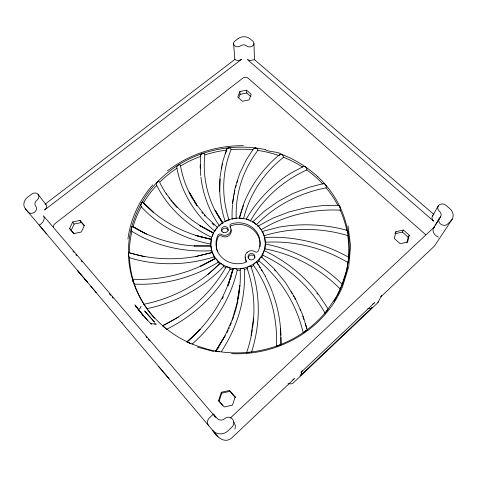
<?xml version="1.0" encoding="UTF-8"?>
<svg xmlns="http://www.w3.org/2000/svg" width="477" height="477" viewBox="0 0 477 477"><rect width="100%" height="100%" fill="white"/><g stroke="black" fill="none" stroke-linecap="round" stroke-linejoin="round"><path stroke-width="0.72" d="M220.082 263.423C221.25 263.256 223.48 264.944 223.624 266.47A27.141 25.203 -7.2 0 0 225.311 267.37M236.204 218.394A133.029 118.075 14.8 0 1 257.818 150.422L257.598 149.003L255.624 148.037C237.683 145.771 219.438 147.852 202.314 153.552L200.692 154.864L200.799 156.295A109.847 102.233 -7.2 0 0 180.556 165.972A124.282 107.438 2.4 0 0 193.37 200.191M219.7 191.259L220.004 177.343L222.371 162.919L226.724 148.872L228.871 147.727L227.94 147.995M200.191 168.107L200.602 155.103M243.562 218.663A136.631 122.881 19.4 0 1 283.571 157.279C282.783 150.851 269.052 152.616 265.272 149.671M264.532 237.641L264.562 237.486C293.814 235.865 323.293 242.882 348.753 257.353L346.898 269.624L340.888 287.798M348.77 258.158L347.942 262.553A109.847 102.233 -7.2 0 1 344.865 276.982M210.989 246.054L194.199 245.953L210.929 245.911L211.722 250.681A27.141 25.203 -7.2 0 0 212.193 252.422M226.044 267.06C227.195 266.476 230.057 267.514 230.129 269.189A133.84 117.539 -25 0 1 166.348 329.416M341.55 286.212L342.361 284.298C321.319 263.692 294.255 249.549 265.319 244.045L264.944 248.869A27.141 25.203 -7.2 0 1 264.538 250.646M226.724 148.872L226.825 150.07A133.763 117.443 10.5 0 0 225.573 153.457M212.247 236.425L213.457 233.199M348.741 258.51L348.586 259.762M129.339 252.709A109.847 102.233 -7.2 0 1 131.902 231.363C131.038 230.272 131.378 228.865 131.539 227.618C136.16 210.524 145.086 194.586 157.458 181.88A110.557 102.758 -7.1 0 1 177.134 165.781M250.192 221.352A140.131 127.961 24.3 0 1 306.836 169.943L306.848 168.506L305.644 167.051A2.391 1.032 41.6 0 0 304.66 166.437L303.634 166.306L290.636 173.288C272.397 184.647 256.924 200.316 246.341 219.056M261.945 231.566L279.003 227.153C301.702 223.147 325.159 224.303 347.381 230.403L347.727 231.13A2.51 0.465 84.4 0 1 347.948 232.257L347.745 235.578A109.847 102.233 -7.2 0 1 348.49 257.526M212.277 252.416L195.892 256.501L212.301 252.53M232.382 204.251L234.982 188.403L239.603 173.777L246.18 160.033L253.573 148.693L254.485 148.156L256.417 148.311M227.97 285.103L232.865 269.106C233.861 268.223 237.182 268.36 237.218 270.203A137.37 121.981 -29.4 0 1 192.076 344.102M131.413 228.513L131.938 226.724L132.445 226.348L146.314 234.094L132.332 226.313C150.935 237.981 172.418 244.445 194.276 245.941M215.264 230.713L216.314 228.483L217.733 227.648L206.469 216.981L196.816 204.979L189.107 191.981L196.804 204.985M251.087 335.611L253.531 318.058M239.77 285.997L237.176 302.812L239.848 285.502M348.645 259.327L348.961 256.393A110.563 102.782 -7.2 0 0 347.936 231.929L347.667 230.451M381.493 295.931L381.594 295.352M337.686 205.038A109.847 102.233 -7.2 0 0 326.167 187.866L326.292 186.447L325.392 184.73A2.427 0.876 56.3 0 0 324.604 183.895L323.746 183.52L309.072 187.306L293.224 193.388L278.389 201.27L264.699 210.906L252.422 222.127M220.237 264.145A27.141 25.203 -7.2 0 1 218.156 262.267L217.458 260.585L215.419 258.301C190.639 273.285 161.494 280.637 132.57 279.194L134.419 284.107A109.847 102.233 -7.2 0 0 144.048 304.344L143.976 304.248C172.668 298.447 199.553 284.238 220.082 263.31L207.805 274.627M234.958 429.127L235.399 425.848L233.921 422.205M131.485 228.095L131.807 226.998M141.132 306.234L140.25 308.184L138.175 310.014M406.869 242.71L408.175 237.26L409.254 235.227L403.429 230.039L395.982 231.643L395.254 233.187M409.254 235.227L407.614 242.083L400.108 243.711L394.294 238.464L395.982 231.643M346.886 230.707A109.847 102.233 -7.2 0 0 340.196 210.154L340.179 207.668L338.736 205.283L323.09 205.521L305.876 207.716L289.098 211.925L272.957 218.126L257.795 226.229M130.972 229.92L131.688 227.326M301.261 373.867L302.078 370.605M279.617 154.798L280.261 154.304L281.663 154.441C295.12 159.384 307.295 167.177 317.885 176.794M237.278 302.418L232.305 319.405L225.078 335.766L215.717 351.334L225.043 335.88L215.61 351.4M232.883 268.974C225.985 297.511 209.176 322.977 186.984 341.991L196.989 332.517M239.263 218.043L243.777 203.476C251.409 184.402 263.936 167.505 279.796 154.465M235.155 396.816L232.514 405.104L224.214 406.97L218.627 400.519L221.322 392.279L229.544 390.442L235.155 396.816L235.447 397.669L229.89 391.349L229.544 390.442M222.759 405.605L219.062 401.342L221.733 393.173L221.322 392.279M337.215 295.71A109.847 102.233 -7.2 0 0 340.375 289.211L340.763 288.12M211.162 244.129A125.701 107.981 -5.3 0 1 141.281 206.762C140.292 205.295 141.222 202.433 142.891 202.093L153.773 212.724L142.754 202.033C160.749 221.71 185.452 234.308 211.484 239.365L211.526 239.484M238.756 97.797L240.074 94.363L239.865 91.56L246.573 90.177L251.212 94.309L249.125 99.866L242.364 101.261L237.743 97.087L239.865 91.56M141.192 203.929L141.967 202.57M341.377 286.629L342.015 285.085M325.403 312.918L325.994 311.934M341.872 285.431L336.333 296.783L327.079 310.455M219.861 225.43L220.929 223.999L222.461 223.153M74.03 233.891L71.139 230.558L74.126 224.053L81.406 222.515L84.31 225.812M69.636 228.537L72.653 221.996L79.987 220.446L84.363 225.418L81.388 232.001L73.995 233.569L69.636 228.537L71.139 230.558M395.01 233.7L402.403 232.102L403.429 230.039M439.228 218.496L433.551 227.881C431.554 231.536 434.946 235.823 438.345 237.141M141.359 203.548L141.752 202.856M377.921 302.454L381.23 296.426L380.825 296.807L434.511 245.977L452.208 219.247M438.232 205.992L432.49 215.998C431.381 217.667 432.24 219.927 433.641 221.137L247.277 59.446L250.222 60.525L254.509 59.667L253.925 43.568M434.022 227.642L434.762 226.426M435.501 225.21L438.083 220.952M438.816 219.736L440.665 216.695M226.05 266.941C211.639 292.604 188.892 313.007 162.478 325.797L162.478 325.886M301.422 371.982L301.834 371.339M326.238 311.588L328.009 309.406M215.389 258.349L200.477 266.285L215.395 258.462M433.551 227.881L434.106 227.231L230.248 418.12M432.49 215.998L432.889 215.61M303.897 332.338L305.185 331.235A2.665 0.376 -37.4 0 1 306.258 330.483L307.26 329.977M198.044 331.515L200.149 329.524L187.431 341.526M300.856 372.519L374.904 302.412M292.783 379.907L294.428 378.607L232.102 437.618C224.75 444.546 216.349 436.628 212.402 430.141A11.394 10.893 -80.3 0 0 227.869 430.94L231.965 427.088A5.7 5.456 -83.3 0 0 232.406 419.044A5.7 5.456 -83.3 0 0 224.709 418.645A5.646 5.42 -79 0 1 217.029 418.263L213.457 414.084L209.367 417.876A5.694 5.432 -77.6 0 0 208.819 425.901M225.979 221.155L227.648 220.183L229.133 220.159M38.059 194.312A4.776 3.983 -28.6 0 1 36.884 200.221A4.8 4.025 -28.8 0 0 35.709 206.177A4.83 4.043 -29.8 0 1 34.517 212.193A4.83 4.043 -29.8 0 1 28.054 212.003L25.43 208.902A9.606 8.026 -29.2 0 1 27.857 196.995L31.655 194.133A4.776 3.983 -28.6 0 1 38.059 194.312L46.048 204.752C47.223 206.487 46.048 208.848 44.558 209.993L241.481 59.375C239.704 60.686 236.401 60.794 234.905 59.428L45.178 204.078M327.926 308.589L318.356 294.243C304.147 275.581 285.419 260.615 264.21 250.622L263.018 253.424L262.797 255.231A27.141 25.203 -7.2 0 1 261.909 256.864M232.359 219.11L234.01 218.418L235.972 218.704M305.56 330.913L306.783 330.018A110.563 102.782 -7.2 0 0 327.043 310.491M374.081 303.193L372.179 304.26M167.391 170.951C189.065 154.286 216.099 145.467 243.401 145.688M177.062 165.799L178.195 165.078A110.563 102.782 -7.2 0 1 202.296 153.564M201.372 154.154L201.699 153.946M211.424 239.329L195.492 235.382L211.424 239.329L210.983 243.353M39.472 225.061C42.489 223.403 45.726 219.176 43.449 215.801L215.622 417.274L213.457 414.084M178.344 317.163L162.478 325.797L162.758 325.958M277.107 346.087L280.792 344.847M277.852 345.718L278.824 345.27C259.363 352.384 238.297 354.751 217.804 351.382L217.375 351.358L219.545 351.823M246.657 352.783L249.101 352.354L248.445 352.366M279.552 345.074L279.945 344.966M154.441 324.074L156.539 324.157M221.733 393.173L229.89 391.349M240.074 94.363L246.74 92.991L250.83 96.646M203.202 153.427L202.314 153.552L204.418 153.588L204.842 154.906A126.643 110.205 6.4 0 0 215.002 210.429M239.877 218.239L242.745 218.734M254.843 148.114L255.624 148.037M228.322 147.9L230.528 148.103L231.083 149.635A129.619 113.788 10.5 0 0 228.984 219.879M150.428 323.722L155.729 323.966M195.91 256.483C173.586 260.442 150.428 259.327 128.736 252.589L128.498 253.71A2.498 0.507 84 0 0 128.551 254.939L129.434 257.711A109.847 102.233 -7.2 0 0 132.928 279.301M257.872 226.158L259.13 226.974L260.388 229.127M246.454 219.402L248.893 220.112M215.92 351.293L216.946 351.31M288.06 383.758L290.29 383.86A4.728 4.597 56.2 0 0 293.605 382.632L377.235 303.318A4.561 4.186 27.7 0 0 378.333 301.44M280.917 154.333L282.396 154.888M255.231 148.103L256.03 148.204M121.891 322.679L122.207 322.72M150.684 323.686L151.102 323.823M262.016 231.387L263.036 232.848L263.68 235.078M187.145 342.003L196.387 345.712L206.911 349.051A110.569 102.823 -7.3 0 0 217.804 351.394L218.728 351.603M144.889 256.763L128.909 252.715M217.804 351.382L218.281 351.507M197.395 347.077L214.167 351.644M281.281 154.417L282.032 154.697M188.021 342.283L190.717 343.637M253.054 222.127L254.635 223.075L255.636 224.387M188.397 342.438L189.631 343.017M213.714 233.08L199.619 225.49L213.797 233.134C195.033 224.184 178.338 210.864 166.425 193.74M189.214 342.808L188.779 342.564C174.97 336.309 162.729 327.073 152.646 315.768L151.519 314.456A110.557 102.758 -7.1 0 1 132.88 280.732L132.684 279.969M265.725 276.636L256.847 262.088C255.439 262.332 253.347 263.793 253.627 265.48A143.267 133.119 -44.3 0 1 276.398 346.475M307.355 329.995L302.394 314.182L294.846 297.606L285.347 282.378L274.108 268.724L261.295 256.763L259.279 259.196L258.939 260.907A145.551 137.74 -51 0 1 303.199 332.696M45.571 204.442L46.048 204.752M162.985 326.125L165.495 328.301M254.509 59.667L433.951 214.519M425.651 234.654L248.267 78.306A3.935 3.25 -4.6 0 0 242.715 78.228L55.159 223.516A4.418 3.78 -30 0 0 53.376 227.285M402.403 232.102L408.175 237.26M264.562 237.486L265.242 242.268A27.141 25.203 -7.2 0 1 265.343 244.063L265.331 244.188M142.951 315.446L134.967 305.018L142.951 315.446L151.382 324.193M165.728 328.54L166.014 328.88M72.993 251.164L73.959 252.291M75.891 254.557L76.857 255.69M81.203 260.782L82.169 261.915M109.233 293.599L110.688 295.299M112.137 296.998L113.103 298.125M145.962 336.607L146.928 337.74M148.383 339.433L149.349 340.566M158.489 366.294L169.055 378.786M25.43 208.902L46.591 233.867M90.779 286.152L96.42 292.8A4.412 3.959 -35.4 0 1 95.871 291.918M39.126 225.072L218.174 436.884M80.273 273.75L77.346 270.28L87.571 282.372L84.614 278.866M136.541 307.087L147.423 320.186M212.283 252.381L214.095 256.87A27.141 25.203 -7.2 0 0 215.044 258.439M132.445 226.348L132.952 227.279A109.847 102.233 -7.2 0 1 141.281 206.762M339.189 205.611L339.368 205.855A2.463 0.686 70.5 0 1 339.892 206.875L340.047 207.268M72.653 221.996L74.126 224.053M142.891 202.093L143.362 203.101A121.814 104.618 -5.3 0 0 144.787 204.669M79.987 220.446L81.406 222.515M159.3 181.385L158.847 181.129L157.774 181.701A2.385 1.055 -53 0 0 156.969 182.608L156.343 183.943L156.683 185.344A126.56 108.953 -1.5 0 0 211.788 237.355M143.971 304.248L146.91 308.655A130.758 113.824 -20.9 0 0 223.624 266.47M215.193 210.285L223.003 223.272M215.163 210.214L222.687 222.783M135.581 305.697L136.04 306.902M218.627 400.519L219.062 401.342M133.321 281.919L132.886 280.726A110.563 102.782 -7.2 0 1 128.504 255.38M339.702 206.32L339.892 206.875M133.166 281.508L132.779 280.315M256.847 262.088L256.924 262.928A27.141 25.203 -7.2 0 0 258.939 260.907M214.877 231.238A128.247 110.885 2.4 0 1 176.955 168.238L176.728 166.813L177.569 165.668A2.361 1.163 -37.7 0 1 178.565 164.982L180.044 164.726L180.556 165.972M261.366 256.805L261.42 257.658M232.865 269.106L232.985 269.815A133.107 118.183 -29.3 0 1 232.114 273.297M239.865 286.659A136.714 122.994 -33.9 0 0 240.164 270.107C239.543 268.193 244.486 267.394 244.385 269.439A141.091 126.948 -33.9 0 1 221.406 351.513M348.013 225.752L350.547 246.043L348.711 266.744L342.397 287.029A111.803 103.914 -7.2 0 1 231.595 353.684M253.585 318.63A140.208 128.08 -38.8 0 0 247.217 268.623C246.567 266.935 251.117 264.783 251.111 266.953A144.704 132.195 -38.9 0 1 251.457 352.372M347.93 231.929L348.037 233.122M233.563 43.359L234.833 59.488M246.573 90.177L246.74 92.991M128.456 253.865L128.498 255.362M280.542 328.212L280.971 344.972M256.232 224.87A143.201 133.005 29.8 0 1 326.167 187.866M344.662 277.656A109.847 102.233 -7.2 0 1 342.361 284.399M336.523 296.986A109.847 102.233 -7.2 0 1 333.954 301.392M154.53 318.225A109.847 102.233 -7.2 0 1 147.321 309.239M143.362 203.101A109.847 102.233 -7.2 0 1 156.683 185.344M176.955 168.238A109.847 102.233 -7.2 0 0 159.622 182.303A122.643 105.56 -1.5 0 0 166.455 194.217M204.842 154.906A109.847 102.233 -7.2 0 1 226.825 150.07M231.083 149.635A109.847 102.233 -7.2 0 1 252.905 149.814M257.818 150.422A109.847 102.233 -7.2 0 1 279.588 155.782M283.571 157.279A109.847 102.233 -7.2 0 1 302.728 167.147M306.836 169.943A109.847 102.233 -7.2 0 1 322.911 184.14M221.96 222.407A126.643 110.205 6.4 0 1 219.963 219.313M219.199 218.061A126.643 110.205 6.4 0 1 218.448 216.802M217.721 215.532A126.643 110.205 6.4 0 1 216.665 213.63M215.986 212.348A126.643 110.205 6.4 0 1 215.324 211.067M201.699 153.946A2.343 1.222 -21.8 0 1 202.82 153.505M214.131 225.287A124.282 107.438 2.4 0 1 212.032 223.337M205.08 216.135A124.282 107.438 2.4 0 1 204.12 215.026M202.701 213.35A124.282 107.438 2.4 0 1 201.777 212.217M197.025 205.849A124.282 107.438 2.4 0 1 195.761 203.983M194.944 202.725A124.282 107.438 2.4 0 1 194.151 201.461M177.039 207.555A122.643 105.56 -1.5 0 1 172.626 202.522M171.684 201.366A122.643 105.56 -1.5 0 1 170.766 200.197M169.86 199.016A122.643 105.56 -1.5 0 1 168.977 197.83M253.627 265.48A27.141 25.203 -7.2 0 1 251.111 266.953M247.217 268.623A27.141 25.203 -7.2 0 1 244.385 269.439M240.164 270.107A27.141 25.203 -7.2 0 1 237.218 270.203M232.985 269.815A27.141 25.203 -7.2 0 1 230.129 269.189M261.062 229.753A145.509 137.644 36.4 0 1 340.196 210.154M263.698 235.876A146.785 141.466 45.9 0 1 347.745 235.578M265.242 242.268A147.023 143.941 65 0 1 347.942 262.553M264.944 248.869A147.023 143.976 -80 0 1 340.375 289.211M262.797 255.231A146.803 141.538 -60.6 0 1 325.231 313.508M278.276 345.533A2.683 0.483 -21.6 0 1 279.14 345.205M253.531 319.357A140.208 128.08 -38.8 0 1 252.56 328.104M252.339 329.565A140.208 128.08 -38.8 0 1 251.296 335.409M251.146 336.136A140.208 128.08 -38.8 0 1 246.573 352.873M239.734 288.114A136.714 122.994 -33.9 0 1 239.585 289.569M239.412 291.024A136.714 122.994 -33.9 0 1 238.178 299.055M237.898 300.516A136.714 122.994 -33.9 0 1 237.6 301.977M237.284 303.432A136.714 122.994 -33.9 0 1 234.052 315.279M233.593 316.668A136.714 122.994 -33.9 0 1 232.382 320.115M231.345 322.863A136.714 122.994 -33.9 0 1 230.242 325.6M229.371 327.645A136.714 122.994 -33.9 0 1 228.769 329.005M228.155 330.364A136.714 122.994 -33.9 0 1 227.201 332.391M219.021 347.083A136.714 122.994 -33.9 0 1 218.227 348.317M231.345 276.082A133.107 118.183 -29.3 0 1 230.278 279.558M229.354 282.324A133.107 118.183 -29.3 0 1 228.101 285.771M223.379 296.658A133.107 118.183 -29.3 0 1 222.377 298.674M232.126 219.015A137.281 121.868 14.9 0 1 232.49 205.122M232.633 203.679A137.281 121.868 14.9 0 1 233.736 195.808M233.998 194.389A137.281 121.868 14.9 0 1 234.279 192.982M234.577 191.575A137.281 121.868 14.9 0 1 234.893 190.18M235.578 187.401A137.281 121.868 14.9 0 1 236.139 185.332M236.95 182.596A137.281 121.868 14.9 0 1 237.606 180.556M219.527 226.044A130.692 113.747 6.4 0 1 200.93 177.068M200.781 175.625A130.692 113.747 6.4 0 1 200.328 164.839M316.847 293.122A151.525 146.081 -60.8 0 1 317.754 294.297M257.341 263.525A147.864 137.394 -44.4 0 1 258.17 264.723M258.987 265.939A147.864 137.394 -44.4 0 1 260.186 267.782M261.36 269.642A147.864 137.394 -44.4 0 1 262.123 270.9M265.045 276.022A147.864 137.394 -44.4 0 1 265.737 277.328M266.065 277.954A147.864 137.394 -44.4 0 1 272.45 292.318M272.701 292.991A147.864 137.394 -44.4 0 1 280.941 335.242M281.001 337.424A147.864 137.394 -44.4 0 1 280.959 344.74M214.095 256.87A126.59 108.983 -13 0 1 129.434 257.711M218.156 262.267A128.295 110.944 -16.9 0 1 134.419 284.107M211.722 250.681A125.713 107.993 -9.2 0 1 131.902 231.363M274.37 269.821A150.225 142.164 -51.2 0 1 275.342 270.87M290.952 291.638A150.225 142.164 -51.2 0 1 292.079 293.516M293.182 295.418A150.225 142.164 -51.2 0 1 293.898 296.694M294.601 297.976A150.225 142.164 -51.2 0 1 295.293 299.27M300.069 309.287A150.225 142.164 -51.2 0 1 300.647 310.658M302.782 316.096A150.225 142.164 -51.2 0 1 303.98 319.489M305.31 323.621A150.225 142.164 -51.2 0 1 306.705 328.51M225.192 221.441A133.763 117.443 10.5 0 1 220.088 179.006M221.59 168.142A133.763 117.443 10.5 0 1 221.877 166.712M222.187 165.292A133.763 117.443 10.5 0 1 222.509 163.879M239.466 218.299A141.001 126.828 19.4 0 1 241.267 211.854M241.714 210.44A141.001 126.828 19.4 0 1 243.425 205.563M255.535 147.948A110.569 102.823 -7.3 0 1 265.188 149.569M128.444 253.758A110.557 102.758 -7.1 0 1 130.984 229.825M339.737 206.499A110.557 102.758 -7.1 0 1 347.673 230.629M305.632 330.859A110.563 102.782 -7.2 0 1 278.902 345.241M317.915 176.812A110.563 102.782 -7.2 0 1 339.719 206.338M248.159 257.92A3.428 3.214 -3.9 0 1 254.945 257.556M221.716 231.226A3.357 3.083 -9.6 0 1 228.322 230.397M231.035 229.562A6.201 5.694 -9.6 0 1 228.572 235.847A6.201 5.694 -9.6 0 1 221.394 235.918A2.075 1.914 -11 0 0 218.275 236.753A21.918 20.35 -7.2 0 0 217.554 251.922M259.983 246.675A21.918 20.35 -7.2 0 0 231.625 225.514A2.063 1.89 -8 0 0 230.254 227.839M246.388 262.165A2.111 1.986 -6.1 0 0 246.102 261.199A6.326 5.933 -3.9 0 1 245.399 256.96M301.434 372.662A4.74 4.603 50.6 0 1 300.027 375.918L372.161 307.522A4.603 4.239 28.1 0 1 367.821 308.482M168.286 377.581A4.692 4.454 -53.7 0 1 167.415 376.806M127.931 239.013A111.856 103.956 -7.2 0 1 152.765 184.861M450.789 221.054L447.527 224.124A5.098 4.371 21.8 0 1 440.462 223.928A5.098 4.371 21.8 0 1 439.949 217.595A5.056 4.341 20.6 0 0 439.442 211.323A5.044 4.305 20.5 0 1 438.941 205.116A5.044 4.305 20.5 0 1 445.923 205.295L449.686 208.497A10.136 8.675 21.1 0 1 450.789 221.054M238.083 38.619L234.958 40.974A4.221 3.387 -5.2 0 0 234.636 45.78A4.221 3.387 -5.2 0 0 240.599 45.84A4.245 3.417 -4.7 0 1 246.573 45.899A4.233 3.393 -4.2 0 0 252.548 45.965A4.233 3.393 -4.2 0 0 252.816 41.153L249.966 38.738A8.455 6.779 -4.7 0 0 238.083 38.619M154.53 322.112L144.734 311.046L154.53 322.112M226.307 266.518A27.308 25.329 -7.2 0 0 265.236 240.957A27.308 25.329 -7.2 0 0 222.586 222.807A27.308 25.329 -7.2 0 0 226.307 266.518M247.164 252.327A6.368 5.962 -4 0 0 245.953 259.732A2.129 1.997 -6.1 0 1 244.767 262.654A22.055 20.457 -7.2 0 1 221.578 257.186A22.055 20.457 -7.2 0 1 217.959 235.167A2.087 1.92 -11 0 1 221.095 234.326A6.237 5.724 -9.6 0 0 228.924 233.802A6.237 5.724 -9.6 0 0 230.206 226.647A2.075 1.902 -8 0 1 231.393 223.862A22.055 20.457 -7.2 0 1 254.33 229.222A22.055 20.457 -7.2 0 1 258.301 250.932A2.117 1.974 -2.7 0 1 255.129 251.79A6.368 5.962 -4 0 0 247.164 252.327M223.051 232.305A3.381 3.1 -9.6 0 0 228.161 229.574A3.381 3.1 -9.6 0 0 223.17 226.921A3.381 3.1 -9.6 0 0 223.051 232.305M249.501 259.357A3.446 3.232 -4 0 0 254.897 256.906A3.446 3.232 -4 0 0 249.978 253.77A3.446 3.232 -4 0 0 249.501 259.357"/></g></svg>
